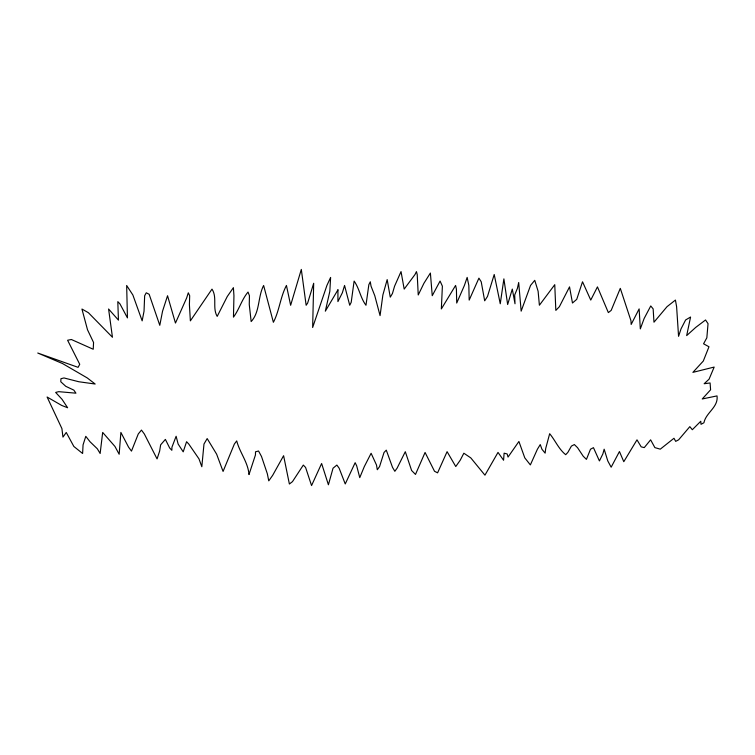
<?xml version="1.0" encoding="UTF-8"?>
<svg xmlns="http://www.w3.org/2000/svg" width="755" height="755" viewBox="0 0 755 755"><rect width="100%" height="100%" fill="white"/><g stroke="black" fill="none" stroke-linecap="round" stroke-linejoin="round"><path stroke-width="1.13" d="M337.938 289.844L337.919 301.594L342.355 292.78L344.563 285.456L349.725 305.275L351.198 302.33L354.123 281.068C359.408 288.467 360.494 298.083 365.977 305.275L368.836 284.72L370.29 281.794L371.045 286.183L374.782 295.705L380.067 315.609L382.879 294.969L387.173 279.605L390.269 297.177L392.449 293.506L394.582 286.173L401.037 271.592L404.18 289.108L415.014 274.499L416.439 271.592L417.213 274.499L418.242 294.969L423.951 283.248L430.388 273.046L432.247 295.696L440.08 281.058L442.383 286.173L441.345 308.946L455.595 285.437L456.407 289.099L456.718 303.048L464.41 285.437L467.156 277.406L468.827 285.437L469.185 300.103L478.915 278.142L481.218 281.785L484.682 300.83L487.503 296.422L494.214 274.499L500.254 303.774L503.887 278.869L507.653 304.51L512.296 289.089L515.004 303.774L514.702 294.95L517.42 288.353L518.685 282.512L521.158 311.145L530.548 285.428L534.757 280.322L538.117 291.279L539.391 305.237L554.755 284.692L555.831 310.399L559.37 306.709L569.534 286.891L572.479 303.019L576.726 299.348L582.52 281.775L590.759 300.075L597.45 286.881L608.351 312.598L611.182 310.38L620.299 288.344L630.963 320.733L631.171 324.442L639.136 308.899L640.316 328.897L644.138 318.506L650.753 305.954L653.151 308.899L653.972 322.206L667.014 306.69L675.423 300.065L676.603 306.681L678.566 336.324L681.029 328.878L685.606 319.978L690.58 317.015L686.673 335.579L695.733 327.396L705.557 319.969L708.039 323.678L706.84 337.806L703.566 343.789L708.973 346.772L703.301 361.041L692.901 372.366L714.173 367.062L709.077 379.17L704.16 383.729L710.096 382.964L710.587 389.807L702.244 398.97L717.024 395.903C718.59 407.209 705.934 412.523 703.915 422.772L700.999 424.319L700.791 421.233L692.316 429.727L689.844 426.641L678.622 439.816L675.697 441.373L673.979 438.268L660.276 449.168L654.878 447.611L650.621 439.835L644.26 447.621L641.184 446.847L636.994 439.844L623.79 461.701L619.449 451.537L611.154 467.203L607.784 460.927L604.151 449.206L602.877 453.897L599.423 460.937L593.458 447.658L590.504 449.216L586.427 459.38L583.237 456.256L577.537 447.668L574.357 444.553L571.393 446.111L567.873 452.358L565.703 454.699C558.738 449.168 555.312 440.495 549.668 433.7L545.705 448.47L545.129 453.151L541.939 449.253L540.25 444.582L537.39 449.253L530.359 464.91L524.782 457.86L518.912 441.477L508.03 457.086L507.171 453.963L504.113 453.179L503.566 460.229L498.007 452.405L484.946 475.169L470.799 457.898L463.844 453.217L460.201 460.257L455.765 466.533L447.092 451.66L437.589 472.847L434.512 471.271L425.074 452.462L415.486 474.433L411.617 470.507L405.303 451.698L397.102 468.157L394.846 471.299L392.524 467.373L386.286 450.14L384.031 452.49L379.557 466.599L377.292 469.742L376.5 465.023L371.111 453.283L364.306 466.609L359.757 477.632L356.681 465.826L355.152 462.692L345.243 483.964L339.146 468.204L336.862 465.061L333.04 468.204L328.406 484.776L321.621 463.504L311.56 485.578L305.586 467.439L303.312 465.08L292.468 481.643L289.382 484.012L283.606 455.69L272.668 475.339L268.761 480.869L267.336 473.762L261.513 456.492L258.559 451.018L255.511 451.801L255.454 454.925L248.99 474.574C248.112 462.353 239.665 452.443 236.721 440.901L234.371 444.016L223.074 471.441L216.638 454.18L207.172 438.579L203.982 444.034L201.821 466.732L198.99 458.889L188.778 444.044L186.579 441.713L183.21 451.849L178.142 444.053L176.123 436.267L171.951 447.177L171.847 450.301L169.648 447.96L165.383 439.391L160.636 444.846L159.645 451.084L157.068 458.917L144.337 433.965L141.459 430.086L138.269 433.965L131.474 451.113L128.595 447.205L120.885 432.426L119.158 454.246L114.939 446.432L102.671 432.436L100.141 453.481L97.329 448.791L90.062 441.779L85.787 436.333L83.059 444.893L82.616 453.491L73.848 446.46L66.251 432.464L62.958 437.126L61.91 428.585L47.103 397.017L61.702 405.444L67.61 407.747L62.042 399.31L55.653 392.43L58.711 391.666L75.944 393.185L73.848 390.127L65.779 386.315L60.778 381.756L60.947 378.708L63.996 377.953L78.813 381.747L95.158 384.021L87.269 377.944L62.561 363.561L37.75 353.019L78.076 367.336L79.737 364.306L67.601 340.25L71.366 339.505L93.224 349.244L93.563 342.487L87.514 329.793L81.936 309.022L88.401 312.712L112.448 337.249L108.588 309.012L118.441 320.12L117.808 301.632L119.932 303.84L127.444 317.893L126.661 285.484L132.88 295.007L142.157 320.856L144.026 311.22L144.658 295.743L146.253 292.808L149.15 294.271L159.786 325.311L162.542 311.22L167.544 295.743L175.462 323.074L186.655 297.942L188.297 292.798L189.684 295.733L189.401 304.567L190.373 320.847L211.995 289.127C217.459 297.366 212.193 307.936 217.185 316.392L227.293 296.47L233.399 287.664L233.946 295.733L233.465 317.128C239.25 309.399 241.732 299.509 248.036 292.053L249.443 295.724L249.263 304.558L251.16 321.573C260.079 311.947 257.748 296.809 263.627 285.466L273.385 322.309C279.435 310.673 280.332 297.064 286.438 285.456L290.637 305.284L301.311 269.422L306.143 305.284L307.644 303.076L313.684 283.267L312.645 327.5L326.906 285.456L330.614 277.425L329.831 291.317L325.329 311.183L337.938 289.844"/></g></svg>
